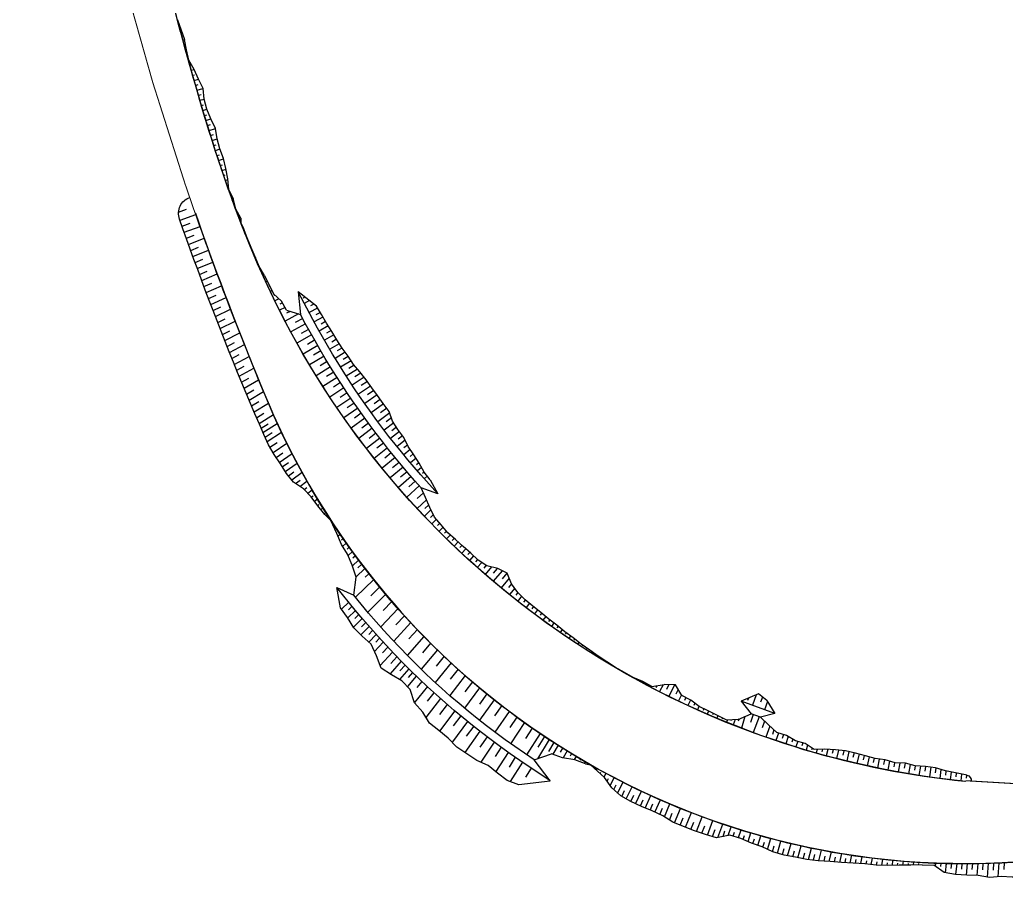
# Model space of a CAD drawing. Header units: metres. Extents: x 288738 to 324331, y 7399322 to 7465117.
# Drawn here: x 298896.9 to 299365.4, y 7449497.5 to 7449917.1 of the extents above; entities that cross this region are included whole.
import ezdxf

# ---------------------------------------------------------------- set-up
doc = ezdxf.new("R2010")
doc.units = ezdxf.units.M
doc.header["$LTSCALE"] = 10
for name, color, linetype in [('F-HZ-ATERRO-TALUDE', 110, 'Continuous'), ('F-HZ-MUROS', 210, 'Continuous'), ('F-HZ-PIANO-CORTE', 10, 'Continuous'), ('F-HZ-TALUDE', 2, 'Continuous')]:
    doc.layers.add(name, color=color, linetype=linetype)

msp = doc.modelspace()

# ---------------------------------------------------------------- linework, layer by layer
at = {"layer": 'F-HZ-ATERRO-TALUDE', "linetype": 'Continuous', "lineweight": -3}
for p, q in [((298974.36, 7449907.384), (298975.173, 7449907.607)), ((298975.02, 7449904.984), (298975.313, 7449905.064)), ((298975.68, 7449902.583), (298976.044, 7449902.684)), ((298976.348, 7449900.177), (298976.47, 7449900.211)), ((298977.015, 7449897.776), (298977.187, 7449897.823)), ((298977.668, 7449895.448), (298978.06, 7449895.558)), ((298978.322, 7449893.117), (298979.716, 7449893.511)), ((298978.999, 7449890.734), (298979.863, 7449890.979)), ((298979.676, 7449888.349), (298981.74, 7449888.938)), ((298980.359, 7449885.979), (298981.599, 7449886.336)), ((298981.041, 7449883.608), (298983.939, 7449884.448)), ((298981.733, 7449881.239), (298982.975, 7449881.602)), ((298982.425, 7449878.872), (298984.486, 7449879.479)), ((298983.137, 7449876.473), (298984.122, 7449876.766)), ((298983.849, 7449874.074), (298985.735, 7449874.638)), ((298984.569, 7449871.69), (298985.64, 7449872.013)), ((298985.29, 7449869.305), (298987.688, 7449870.036)), ((298986.02, 7449866.93), (298987.376, 7449867.347)), ((298986.752, 7449864.553), (298989.763, 7449865.488)), ((298987.496, 7449862.181), (298988.84, 7449862.602)), ((298988.24, 7449859.809), (298990.615, 7449860.562)), ((298989.004, 7449857.422), (298990.155, 7449857.791)), ((298989.769, 7449855.035), (298992.008, 7449855.76)), ((298990.548, 7449852.653), (298991.704, 7449853.031)), ((298991.328, 7449850.271), (298993.688, 7449851.052)), ((298992.12, 7449847.901), (298993.198, 7449848.262)), ((298992.913, 7449845.535), (298994.842, 7449846.188)), ((298993.714, 7449843.195), (298994.483, 7449843.458)), ((298994.514, 7449840.862), (298995.641, 7449841.253)), ((298995.318, 7449838.568), (298995.597, 7449838.666)), ((298996.123, 7449836.274), (298996.193, 7449836.298)), ((298996.961, 7449833.939), (298997.145, 7449834.005)), ((298997.802, 7449831.602), (298998.455, 7449831.84)), ((298998.537, 7449829.606), (298998.91, 7449829.743)), ((298999.393, 7449827.282), (298999.416, 7449827.291)), ((299000.268, 7449824.964), (299000.611, 7449825.094)), ((299001.144, 7449822.643), (299001.471, 7449822.768)), ((299046.274, 7449676.877), (299045.923, 7449676.581)), ((299047.662, 7449674.798), (299047.334, 7449674.518)), ((299049.066, 7449672.729), (299048.026, 7449671.833)), ((299050.485, 7449670.671), (299049.738, 7449670.019)), ((299051.916, 7449668.621), (299050.108, 7449667.027)), ((299053.365, 7449666.584), (299052.418, 7449665.739)), ((299054.822, 7449664.552), (299052.757, 7449662.69)), ((299057.784, 7449660.524), (299054.851, 7449657.82)), ((299056.302, 7449662.537), (299055.058, 7449661.403)), ((299060.803, 7449656.539), (299056.562, 7449652.539)), ((299059.294, 7449658.531), (299057.499, 7449656.858)), ((299064.968, 7449651.236), (299056.361, 7449642.875)), ((299062.716, 7449654.029), (299060.922, 7449652.356)), ((299067.796, 7449647.736), (299063.534, 7449643.512)), ((299070.671, 7449644.274), (299062.233, 7449635.742)), ((299073.592, 7449640.852), (299069.416, 7449636.544)), ((299053.159, 7449640.498), (299049.717, 7449637.162)), ((299056.311, 7449636.617), (299052.714, 7449633.055)), ((299054.734, 7449638.557), (299052.978, 7449636.837)), ((299076.555, 7449637.465), (299068.288, 7449628.766)), ((299059.518, 7449632.781), (299055.404, 7449628.618)), ((299057.915, 7449634.699), (299055.986, 7449632.769)), ((299079.558, 7449634.113), (299075.468, 7449629.723)), ((299062.778, 7449628.99), (299058.87, 7449624.951)), ((299061.146, 7449630.884), (299059.128, 7449628.821)), ((299064.428, 7449627.112), (299062.571, 7449625.172)), ((299082.601, 7449630.799), (299074.509, 7449621.937)), ((299085.684, 7449627.521), (299081.682, 7449623.05)), ((299066.087, 7449625.242), (299062.604, 7449621.564)), ((299067.758, 7449623.383), (299065.974, 7449621.478)), ((299088.81, 7449624.284), (299080.896, 7449615.264)), ((299069.446, 7449621.538), (299065.349, 7449617.119)), ((299071.637, 7449619.169), (299069.208, 7449616.512)), ((299095.189, 7449617.936), (299087.456, 7449608.76)), ((299091.98, 7449621.091), (299088.068, 7449616.541)), ((299073.85, 7449616.821), (299068.088, 7449610.43)), ((299075.94, 7449614.644), (299073.045, 7449611.392)), ((299098.435, 7449614.82), (299094.614, 7449610.194)), ((299078.042, 7449612.479), (299072.731, 7449606.435)), ((299081.615, 7449608.892), (299077.214, 7449603.773)), ((299079.825, 7449610.682), (299077.393, 7449607.884)), ((299101.719, 7449611.743), (299094.169, 7449602.416)), ((299105.039, 7449608.706), (299101.311, 7449604.005)), ((299085.191, 7449605.398), (299081.014, 7449600.433)), ((299083.397, 7449607.138), (299081.308, 7449604.682)), ((299108.4, 7449605.713), (299101.036, 7449596.239)), ((299090.45, 7449600.409), (299084.343, 7449592.917)), ((299087.811, 7449602.893), (299085.401, 7449599.983)), ((299115.238, 7449599.862), (299108.063, 7449590.244)), ((299111.802, 7449602.767), (299108.167, 7449597.994)), ((299191.597, 7449602.782), (299191.707, 7449602.992)), ((299193.49, 7449601.771), (299193.761, 7449602.28)), ((299195.7, 7449600.601), (299195.81, 7449600.81)), ((299096.738, 7449594.715), (299089.751, 7449585.821)), ((299093.58, 7449597.546), (299090.377, 7449593.544)), ((299118.709, 7449596.999), (299115.17, 7449592.154)), ((299122.215, 7449594.177), (299115.231, 7449584.419)), ((299099.849, 7449591.982), (299096.13, 7449587.196)), ((299125.754, 7449591.398), (299122.31, 7449586.485)), ((299103.428, 7449588.91), (299096.194, 7449579.336)), ((299106.266, 7449586.606, 727), (299102.694, 7449581.785, 727)), ((299129.33, 7449588.667), (299122.541, 7449578.773)), ((299132.944, 7449585.985), (299129.598, 7449581.004)), ((299109.541, 7449583.839, 727), (299102.307, 7449574.265, 727)), ((299112.456, 7449581.637, 1454), (299108.884, 7449576.816, 1454)), ((299136.588, 7449583.346), (299129.996, 7449573.32)), ((299140.265, 7449580.752), (299137.018, 7449575.706)), ((299115.392, 7449579.213), (299108.275, 7449569.125)), ((299118.792, 7449576.606), (299115.375, 7449571.669)), ((299143.972, 7449578.201), (299137.579, 7449568.046)), ((299148.209, 7449575.369), (299142.712, 7449566.186)), ((299146.047, 7449576.807), (299142.879, 7449571.712)), ((299122.218, 7449574.034), (299115.803, 7449564.581)), ((299125.528, 7449571.6), (299122.569, 7449567.158)), ((299150.47, 7449573.895), (299147.905, 7449569.608)), ((299152.543, 7449572.564), (299149.977, 7449568.278)), ((299154.659, 7449571.233), (299153.539, 7449569.338)), ((299128.87, 7449569.212), (299122.877, 7449560.041)), ((299132.214, 7449566.877), (299129.209, 7449562.19)), ((299156.777, 7449569.905), (299154.872, 7449566.641)), ((299158.914, 7449568.607), (299158.219, 7449567.402)), ((299161.05, 7449567.308), (299160.166, 7449565.755)), ((299163.204, 7449566.039), (299162.886, 7449565.473)), ((299135.58, 7449564.573), (299129.788, 7449555.366)), ((299139.713, 7449561.756, 726), (299137.002, 7449557.396, 726)), ((299165.359, 7449564.772), (299164.942, 7449564.02)), ((299331.803, 7449516.611), (299331.624, 7449515.15)), ((299334.302, 7449516.529), (299334.124, 7449515.014)), ((299336.801, 7449516.454), (299336.309, 7449512.051)), ((299339.3, 7449516.409), (299339.048, 7449514.034)), ((299341.8, 7449516.366), (299341.287, 7449511.268)), ((299344.3, 7449516.359), (299344.049, 7449513.717)), ((299346.8, 7449516.352), (299346.311, 7449510.882)), ((299349.3, 7449516.378), (299349.065, 7449513.576)), ((299351.8, 7449516.408), (299351.352, 7449510.679)), ((299354.299, 7449516.466), (299354.077, 7449513.414)), ((299356.798, 7449516.534), (299356.357, 7449509.957)), ((299359.296, 7449516.623), (299359.09, 7449513.261)), ((299361.794, 7449516.728), (299361.421, 7449510.102)), ((299364.418, 7449516.857), (299364.248, 7449513.504))]:
    msp.add_line(p, q, dxfattribs=at)
at = {"layer": 'F-HZ-MUROS', "linetype": 'Continuous', "lineweight": -3, "const_width": 0.5}
msp.add_lwpolyline([(298980.165, 7449825.183), (298975.363, 7449839.204), (298960.051, 7449887.304), (298946.426, 7449935.553), (298933.501, 7449983.854), (298920.616, 7450032.165), (298907.727, 7450080.475), (298897.111, 7450120.488)], dxfattribs=at)
msp.add_lwpolyline([(299346.017, 7449555.736, 0.0458274), (299444.067, 7449555.971, 0.0458274)], format="xyb", dxfattribs=at)
at = {"layer": 'F-HZ-PIANO-CORTE'}
for p, q in [((298972.312, 7449825.791), (298976.071, 7449827.159)), ((298972.972, 7449821.933), (298980.487, 7449824.676)), ((298973.976, 7449819.065), (298977.727, 7449820.455)), ((298974.986, 7449816.198), (298982.474, 7449819.015)), ((298976, 7449813.331), (298979.737, 7449814.758)), ((299003.178, 7449818.051), (299003.069, 7449818.008)), ((299004.019, 7449815.696), (299003.885, 7449815.642)), ((298977.024, 7449810.466), (298984.482, 7449813.361)), ((299004.872, 7449813.345), (299004.842, 7449813.333)), ((299005.878, 7449811.056), (299005.759, 7449811.007)), ((298978.051, 7449807.602), (298981.772, 7449809.069)), ((298979.086, 7449804.74), (298986.512, 7449807.715)), ((299006.883, 7449808.767), (299006.796, 7449808.731)), ((299007.877, 7449806.474), (299007.678, 7449806.39)), ((298980.126, 7449801.878), (298983.831, 7449803.387)), ((298981.172, 7449799.018), (298988.564, 7449802.077)), ((299008.868, 7449804.18), (299008.76, 7449804.134)), ((299009.834, 7449801.875), (299009.645, 7449801.793)), ((298982.226, 7449796.16), (298985.913, 7449797.71)), ((298983.284, 7449793.302), (298990.639, 7449796.447)), ((299010.854, 7449799.594), (299010.748, 7449799.548)), ((299012.117, 7449797.421), (299011.66, 7449797.217)), ((298984.35, 7449790.446), (298988.019, 7449792.041)), ((298985.421, 7449787.592), (298992.738, 7449790.826)), ((299014.494, 7449792.984), (299013.743, 7449792.622)), ((299015.572, 7449790.743), (299015.226, 7449790.576)), ((298986.499, 7449784.739), (298990.147, 7449786.379)), ((299016.677, 7449788.515), (299015.847, 7449788.109)), ((299018.035, 7449786.415), (299017.472, 7449786.144)), ((298987.583, 7449781.887), (298994.859, 7449785.213)), ((299019.962, 7449784.583), (299018.003, 7449783.625)), ((299021.634, 7449782.637), (299020.37, 7449782.009)), ((299032.33, 7449785.385), (299031.469, 7449784.924)), ((299034.454, 7449783.721), (299031.973, 7449782.412)), ((299036.585, 7449782.051), (299034.998, 7449781.202)), ((298988.672, 7449779.037), (298992.299, 7449780.723)), ((298989.77, 7449776.189), (298997.002, 7449779.609)), ((299022.853, 7449780.471), (299020.226, 7449779.147)), ((299029.218, 7449777.478), (299022.844, 7449774.036)), ((299025.332, 7449778.646), (299023.557, 7449777.704)), ((299038.335, 7449780.187), (299034.289, 7449778.053)), ((299039.615, 7449778.069), (299037.539, 7449776.957)), ((298990.872, 7449773.34), (298994.476, 7449775.075)), ((298991.982, 7449770.494), (298999.166, 7449774.013)), ((299032.64, 7449772.64), (299025.601, 7449768.839)), ((299031.256, 7449775.236), (299027.723, 7449773.361)), ((299040.876, 7449775.942), (299036.649, 7449773.646)), ((299042.122, 7449773.809), (299039.985, 7449772.63)), ((298993.098, 7449767.65), (298996.678, 7449769.434)), ((298994.218, 7449764.808), (299001.353, 7449768.426)), ((299035.477, 7449767.487), (299028.494, 7449763.583)), ((299034.051, 7449770.059), (299030.546, 7449768.133)), ((299043.407, 7449771.698), (299039.064, 7449769.268)), ((299045.991, 7449767.489), (299041.534, 7449764.92)), ((299044.713, 7449769.601), (299042.502, 7449768.345)), ((298995.347, 7449761.969), (298998.901, 7449763.802)), ((298996.478, 7449759.131), (299003.562, 7449762.848)), ((299036.919, 7449764.923), (299033.442, 7449762.945)), ((299048.566, 7449763.278), (299044.058, 7449760.604)), ((299047.258, 7449765.371), (299045.021, 7449764.064)), ((298997.618, 7449756.297), (299001.147, 7449758.18)), ((299038.386, 7449762.374), (299031.461, 7449758.368)), ((299039.865, 7449759.831), (299036.418, 7449757.803)), ((299051.369, 7449759.209), (299046.636, 7449756.32)), ((299049.88, 7449761.19), (299047.608, 7449759.822)), ((298998.763, 7449753.465), (299005.795, 7449757.279)), ((299041.367, 7449757.302), (299034.502, 7449753.196)), ((299042.888, 7449754.784), (299039.47, 7449752.706)), ((299054.234, 7449755.186), (299049.267, 7449752.069)), ((299052.858, 7449757.231), (299050.399, 7449755.709)), ((299055.641, 7449753.162), (299053.12, 7449751.557)), ((298999.913, 7449750.635), (299003.416, 7449752.566)), ((299001.07, 7449747.808), (299008.049, 7449751.718)), ((299044.42, 7449752.273), (299037.615, 7449748.066)), ((299045.981, 7449749.78), (299042.594, 7449747.652)), ((299057.221, 7449751.251), (299051.951, 7449747.85)), ((299058.816, 7449749.304), (299056.075, 7449747.511)), ((299002.231, 7449744.983), (299005.707, 7449746.962)), ((299003.4, 7449742.162), (299010.326, 7449746.167)), ((299047.553, 7449747.294), (299040.811, 7449742.988)), ((299049.145, 7449744.82), (299045.789, 7449742.643)), ((299060.382, 7449747.344), (299054.734, 7449743.597)), ((299061.944, 7449745.288), (299059.067, 7449743.352)), ((299004.573, 7449739.342), (299008.022, 7449741.368)), ((299005.754, 7449736.525), (299012.623, 7449740.625)), ((299050.757, 7449742.36), (299044.078, 7449737.957)), ((299052.381, 7449739.907), (299049.057, 7449737.681)), ((299063.437, 7449743.187), (299057.661, 7449739.245)), ((299064.985, 7449741.06), (299062.082, 7449739.05)), ((299006.94, 7449733.711), (299010.361, 7449735.784)), ((299008.133, 7449730.9), (299014.947, 7449735.093)), ((299054.031, 7449737.472), (299047.417, 7449732.971)), ((299055.694, 7449735.046), (299052.403, 7449732.771)), ((299066.549, 7449738.945), (299060.707, 7449734.842)), ((299069.566, 7449734.663), (299063.802, 7449730.497)), ((299068.058, 7449736.804), (299065.155, 7449734.736)), ((299009.35, 7449728.1), (299012.743, 7449730.219)), ((299057.373, 7449732.63), (299050.825, 7449728.034)), ((299059.075, 7449730.232), (299055.819, 7449727.91)), ((299072.553, 7449730.438), (299066.916, 7449726.25)), ((299071.151, 7449732.618), (299068.253, 7449730.494)), ((299010.579, 7449725.304), (299017.335, 7449729.589)), ((299011.525, 7449723.105), (299014.917, 7449725.224)), ((299012.38, 7449721.112), (299019.136, 7449725.397)), ((299060.788, 7449727.841), (299054.309, 7449723.149)), ((299062.524, 7449725.466), (299059.302, 7449723.096)), ((299074.471, 7449725.723), (299069.924, 7449722.256)), ((299073.422, 7449728.018), (299070.919, 7449726.134)), ((299013.376, 7449718.88), (299016.78, 7449721.106)), ((299014.335, 7449716.791), (299021.147, 7449721.311)), ((299064.276, 7449723.103), (299057.866, 7449718.317)), ((299066.04, 7449720.749), (299062.853, 7449718.333)), ((299077.188, 7449721.592), (299072.982, 7449718.3)), ((299075.797, 7449723.634), (299073.622, 7449721.954)), ((299015.676, 7449714.131), (299019.045, 7449716.399)), ((299017.145, 7449711.536), (299023.712, 7449716.02)), ((299067.831, 7449718.415), (299061.491, 7449713.536)), ((299069.631, 7449716.089), (299066.479, 7449713.627)), ((299079.884, 7449717.43), (299076.088, 7449714.382)), ((299078.648, 7449719.602), (299076.588, 7449717.969)), ((299018.61, 7449709.191), (299021.775, 7449711.38)), ((299020.141, 7449706.887), (299026.183, 7449711.122)), ((299071.451, 7449713.778), (299065.183, 7449708.807)), ((299073.289, 7449711.482), (299070.173, 7449708.973)), ((299082.293, 7449713.016), (299079.244, 7449710.504)), ((299080.968, 7449715.129), (299079.313, 7449713.783)), ((299083.723, 7449710.986), (299082.28, 7449709.781)), ((299021.559, 7449704.732), (299024.462, 7449706.792)), ((299022.972, 7449702.574), (299028.558, 7449706.587)), ((299075.137, 7449709.194), (299068.943, 7449704.131)), ((299077.012, 7449706.927), (299073.933, 7449704.373)), ((299085.077, 7449708.887), (299082.448, 7449706.665)), ((299086.413, 7449706.769), (299085.238, 7449705.763)), ((299024.459, 7449700.568), (299027.096, 7449702.485)), ((299026.032, 7449698.626), (299030.924, 7449702.222)), ((299078.897, 7449704.669), (299072.777, 7449699.516)), ((299080.798, 7449702.424), (299077.757, 7449699.826)), ((299087.644, 7449704.553), (299085.699, 7449702.867)), ((299088.867, 7449702.322), (299088.102, 7449701.65)), ((299027.826, 7449696.924), (299029.963, 7449698.513)), ((299029.903, 7449695.531), (299033.257, 7449698.053)), ((299082.72, 7449700.198), (299076.676, 7449694.956)), ((299084.652, 7449697.979), (299081.649, 7449695.337)), ((299090.4, 7449700.357), (299088.998, 7449699.11)), ((299031.918, 7449694.066), (299033.177, 7449695.023)), ((299033.666, 7449692.278), (299035.691, 7449693.836)), ((299086.606, 7449695.781), (299080.639, 7449690.451)), ((299088.563, 7449692.478), (299085.56, 7449689.835)), ((299035.399, 7449690.479), (299036.175, 7449691.082)), ((299036.842, 7449688.437), (299038.247, 7449689.543)), ((299090.065, 7449689.128), (299085.601, 7449684.995)), ((299038.284, 7449686.395), (299038.915, 7449686.897)), ((299039.842, 7449684.44), (299040.873, 7449685.27)), ((299041.409, 7449682.492), (299041.807, 7449682.816)), ((299092.147, 7449684.314), (299089.021, 7449681.347)), ((299091.084, 7449686.708), (299089.195, 7449684.937)), ((299093.256, 7449681.948), (299092.001, 7449680.744)), ((299094.664, 7449679.86), (299092.485, 7449677.741)), ((299096.334, 7449678.022), (299095.283, 7449676.988)), ((299097.947, 7449676.126), (299095.992, 7449674.178)), ((299099.52, 7449674.186), (299098.641, 7449673.299)), ((299101.272, 7449672.423), (299099.543, 7449670.658)), ((299103.131, 7449670.771), (299102.232, 7449669.842)), ((299105.005, 7449669.136), (299103.136, 7449667.181)), ((299106.885, 7449667.51), (299105.916, 7449666.484)), ((299108.739, 7449665.857), (299106.771, 7449663.748)), ((299110.581, 7449664.193), (299109.591, 7449663.12)), ((299112.415, 7449662.521), (299110.448, 7449660.36)), ((299114.247, 7449660.845), (299113.273, 7449659.762)), ((299116.299, 7449659.418), (299114.166, 7449657.017)), ((299118.401, 7449658.053), (299117.219, 7449656.706)), ((299120.974, 7449657.238), (299117.924, 7449653.719)), ((299123.618, 7449656.525), (299121.716, 7449654.304)), ((299125.953, 7449655.471), (299121.722, 7449650.467)), ((299129.363, 7449651.873), (299125.56, 7449647.262)), ((299128.246, 7449654.378), (299125.939, 7449651.616)), ((299130.41, 7449649.257), (299128.949, 7449647.465)), ((299131.914, 7449647.184), (299129.436, 7449644.104)), ((299133.438, 7449645.121), (299132.411, 7449643.829)), ((299135.195, 7449643.343), (299133.35, 7449640.993)), ((299136.966, 7449641.578), (299136.142, 7449640.514)), ((299138.889, 7449640.003), (299137.302, 7449637.93)), ((299140.813, 7449638.43), (299140.051, 7449637.421)), ((299142.747, 7449636.867), (299141.291, 7449634.915)), ((299144.684, 7449635.306), (299143.99, 7449634.364)), ((299146.628, 7449633.754), (299145.316, 7449631.949)), ((299148.577, 7449632.205), (299147.958, 7449631.343)), ((299150.54, 7449630.673), (299149.377, 7449629.033)), ((299152.49, 7449629.12), (299151.954, 7449628.355)), ((299154.402, 7449627.511), (299153.473, 7449626.166)), ((299156.347, 7449625.942), (299155.94, 7449625.346)), ((299158.362, 7449624.475), (299157.604, 7449623.349)), ((299160.362, 7449622.983), (299160.022, 7449622.47)), ((299162.335, 7449621.445), (299161.769, 7449620.582)), ((299164.332, 7449619.942), (299164.098, 7449619.58)), ((299166.368, 7449618.495), (299165.967, 7449617.867)), ((299168.411, 7449617.057), (299168.245, 7449616.792)), ((299170.465, 7449615.632), (299170.198, 7449615.203)), ((299172.542, 7449614.242), (299172.434, 7449614.066)), ((299174.642, 7449612.889), (299174.461, 7449612.59)), ((299176.737, 7449611.525), (299176.671, 7449611.414)), ((299178.826, 7449610.149), (299178.756, 7449610.03)), ((299180.972, 7449608.868), (299180.944, 7449608.819)), ((299183.159, 7449607.657), (299183.081, 7449607.522)), ((299185.324, 7449606.409), (299185.29, 7449606.349)), ((299187.477, 7449605.138), (299187.437, 7449605.067)), ((299199.368, 7449600.81), (299199.006, 7449600.077)), ((299202.375, 7449601.322), (299200.749, 7449598.028)), ((299205.148, 7449601.361), (299204.03, 7449599.13)), ((299207.863, 7449601.282), (299205.149, 7449595.782)), ((299209.547, 7449599.114), (299208.472, 7449596.9)), ((299211.054, 7449596.539), (299209.646, 7449593.596)), ((299213.162, 7449595.195), (299212.534, 7449593.862)), ((299215.347, 7449594.006), (299214.169, 7449591.465)), ((299242.944, 7449594.969), (299242.506, 7449593.792)), ((299246.646, 7449596.526), (299244.817, 7449591.547)), ((299249.61, 7449595.475), (299248.676, 7449592.967)), ((299217.392, 7449592.508), (299216.918, 7449591.467)), ((299219.434, 7449590.984), (299218.718, 7449589.39)), ((299221.676, 7449589.899), (299221.34, 7449589.139)), ((299251.92, 7449593.296), (299250.501, 7449589.432)), ((299223.922, 7449588.822), (299223.292, 7449587.37)), ((299226.149, 7449587.696), (299225.87, 7449587.042)), ((299228.38, 7449586.573), (299227.891, 7449585.408)), ((299230.633, 7449585.5), (299230.417, 7449584.976)), ((299232.945, 7449584.567), (299232.513, 7449583.501)), ((299234.756, 7449584.665), (299234.542, 7449584.129)), ((299236.677, 7449584.77), (299235.669, 7449582.24)), ((299238.452, 7449585.045), (299238.026, 7449583.973)), ((299245.224, 7449587.128), (299243.817, 7449583.383)), ((299247.981, 7449586.102), (299245.222, 7449578.593)), ((299250.572, 7449584.036), (299249.472, 7449580.891)), ((299253.056, 7449581.679), (299251.223, 7449576.441)), ((299255.026, 7449579.822), (299254.306, 7449577.723)), ((299257.137, 7449578.342), (299255.952, 7449574.819)), ((299259.503, 7449577.607), (299258.914, 7449575.819)), ((299261.807, 7449576.681), (299260.701, 7449573.254)), ((299264.017, 7449575.45), (299263.55, 7449573.972)), ((299266.302, 7449574.441), (299265.469, 7449571.748)), ((299268.68, 7449573.727), (299268.27, 7449572.372)), ((299270.952, 7449572.656), (299270.255, 7449570.299)), ((299273.115, 7449571.191), (299272.885, 7449570.394)), ((299275.521, 7449570.549), (299275.057, 7449568.91)), ((299278.136, 7449570.663), (299277.8, 7449569.45)), ((299280.693, 7449570.605), (299279.877, 7449567.578)), ((299283.209, 7449570.416), (299282.751, 7449568.674)), ((299285.714, 7449570.207), (299284.712, 7449566.306)), ((299288.21, 7449569.986), (299287.673, 7449567.838)), ((299290.653, 7449569.563), (299289.563, 7449565.092)), ((299293.068, 7449569.035), (299292.53, 7449566.77)), ((299295.464, 7449568.426), (299294.427, 7449563.938)), ((299297.853, 7449567.782), (299297.358, 7449565.581)), ((299300.24, 7449567.123), (299299.306, 7449562.842)), ((299302.627, 7449566.459), (299302.188, 7449564.386)), ((299305.068, 7449566.046), (299304.197, 7449561.807)), ((299307.521, 7449565.698), (299307.084, 7449563.502)), ((299170.638, 7449560.819), (299171.031, 7449561.551)), ((299309.905, 7449565.004), (299309.101, 7449560.831)), ((299312.28, 7449564.244), (299311.918, 7449562.302)), ((299314.77, 7449564.101), (299314.016, 7449559.914)), ((299317.271, 7449564.039), (299316.874, 7449561.756)), ((299319.682, 7449563.471), (299318.942, 7449559.058)), ((299322.088, 7449562.863), (299321.748, 7449560.754)), ((299324.566, 7449562.695), (299323.878, 7449558.262)), ((299327.042, 7449562.534), (299326.695, 7449560.207)), ((299329.484, 7449562.154), (299328.824, 7449557.526)), ((299331.923, 7449561.752), (299331.611, 7449559.463)), ((299334.321, 7449561.024), (299333.778, 7449556.85)), ((299172.488, 7449559.137), (299172.819, 7449559.764)), ((299174.337, 7449557.455), (299175.266, 7449559.233)), ((299175.833, 7449555.457), (299176.538, 7449556.821)), ((299177.299, 7449553.431), (299179.199, 7449557.154)), ((299336.727, 7449560.32), (299336.492, 7449558.424)), ((299339.163, 7449559.821), (299338.74, 7449556.234)), ((299341.601, 7449559.332), (299341.412, 7449557.638)), ((299344.049, 7449558.9), (299343.709, 7449555.679)), ((299346.495, 7449558.431), (299346.345, 7449556.926)), ((299178.946, 7449551.569), (299180.088, 7449553.835)), ((299180.801, 7449549.893), (299183.352, 7449555.021)), ((299184.888, 7449547.063), (299187.696, 7449552.861)), ((299182.714, 7449548.297), (299184.1, 7449551.12)), ((299187.062, 7449545.829), (299188.484, 7449548.804)), ((299189.335, 7449544.788), (299192.134, 7449550.728)), ((299193.908, 7449542.768), (299196.604, 7449548.654)), ((299191.611, 7449543.753), (299192.987, 7449546.716)), ((299196.212, 7449541.797), (299197.53, 7449544.717)), ((299198.489, 7449540.767), (299201.103, 7449546.64)), ((299200.765, 7449539.682), (299202.073, 7449542.666)), ((299202.99, 7449538.505), (299205.656, 7449544.676)), ((299207.822, 7449535.693), (299210.704, 7449542.588)), ((299205.366, 7449537.019), (299206.77, 7449540.323)), ((299210.425, 7449534.687), (299211.839, 7449538.129)), ((299213.022, 7449533.667), (299215.809, 7449540.567)), ((299218.259, 7449531.626), (299220.982, 7449538.61)), ((299215.628, 7449532.612), (299217.011, 7449536.096)), ((299220.861, 7449530.771), (299222.186, 7449534.23)), ((299223.473, 7449529.946), (299226.045, 7449536.782)), ((299228.378, 7449528.784), (299230.704, 7449535.172)), ((299233.296, 7449529.686), (299234.762, 7449533.832)), ((299225.918, 7449529.224), (299227.165, 7449532.592)), ((299230.837, 7449529.235), (299231.782, 7449531.869)), ((299235.721, 7449529.356), (299236.374, 7449531.234)), ((299238.131, 7449528.692), (299239.388, 7449532.37)), ((299240.48, 7449527.855), (299241.116, 7449529.752)), ((299242.768, 7449526.848), (299244.118, 7449530.945)), ((299247.423, 7449525.03), (299248.87, 7449529.584)), ((299252.028, 7449523.093), (299253.618, 7449528.294)), ((299245.075, 7449525.887), (299245.781, 7449528.07)), ((299249.762, 7449524.15), (299250.506, 7449526.535)), ((299254.293, 7449522.036), (299255.138, 7449524.852)), ((299256.685, 7449521.319), (299258.376, 7449527.07)), ((299259.092, 7449520.642), (299259.932, 7449523.558)), ((299261.531, 7449520.102), (299263.169, 7449525.906)), ((299266.44, 7449519.154), (299267.97, 7449524.809)), ((299271.363, 7449518.284), (299272.786, 7449523.777)), ((299263.984, 7449519.621), (299264.776, 7449522.485)), ((299268.899, 7449518.703), (299269.638, 7449521.495)), ((299273.84, 7449517.947), (299274.517, 7449520.62)), ((299276.319, 7449517.629), (299277.602, 7449522.813)), ((299278.817, 7449517.521), (299279.403, 7449519.946)), ((299281.314, 7449517.412), (299282.381, 7449521.928)), ((299283.804, 7449517.193), (299284.302, 7449519.353)), ((299286.293, 7449516.956), (299287.225, 7449521.101)), ((299291.284, 7449516.657), (299292.07, 7449520.341)), ((299296.276, 7449516.374), (299296.937, 7449519.645)), ((299301.255, 7449515.934), (299301.843, 7449519.012)), ((299288.787, 7449516.789), (299289.217, 7449518.752)), ((299293.78, 7449516.52), (299294.14, 7449518.252)), ((299298.769, 7449516.199), (299299.075, 7449517.757)), ((299303.742, 7449515.679), (299304.022, 7449517.195)), ((299306.238, 7449515.544), (299306.759, 7449518.445)), ((299308.734, 7449515.409), (299308.975, 7449516.794)), ((299311.233, 7449515.47), (299311.65, 7449517.949)), ((299313.731, 7449515.557), (299313.908, 7449516.64)), ((299316.23, 7449515.613), (299316.531, 7449517.52)), ((299318.73, 7449515.656), (299318.857, 7449516.492)), ((299321.23, 7449515.695), (299321.443, 7449517.156)), ((299323.729, 7449515.73), (299323.819, 7449516.366))]:
    msp.add_line(p, q, dxfattribs=at)
msp.add_lwpolyline([(299241.279, 7449586.265), (299239.619, 7449580.694)], dxfattribs=at)
at = {"layer": 'F-HZ-TALUDE', "linetype": 'Continuous', "lineweight": -3}
for p, q in [((299196.978, 7449600.403), (299192.759, 7449602.865)), ((299251.588, 7449593.837), (299247.771, 7449596.999)), ((299255.42, 7449587.602), (299239.506, 7449593.523)), ((299248.669, 7449585.846), (299244.178, 7449587.517))]:
    msp.add_line(p, q, dxfattribs=at)
for points in [[(299345.972, 7449555.439, -0.2628423), (299015.93, 7449787.914, -0.0082625), (299009.852, 7449801.288, -0.0077514), (299003.818, 7449815.781, -0.0066571), (298998.616, 7449829.366, -0.0060821), (298993.287, 7449844.419, -0.0048975), (298988.814, 7449857.996, -0.0042933), (298983.982, 7449873.622, -0.003073), (298980.138, 7449886.734, -0.0024594), (298975.503, 7449903.22, -0.0012301), (298972.792, 7449913.143, -0.0006151), (298967.424, 7449933.076), (298922.631, 7450100.247, -0.0013053), (298915.953, 7450125.433, -0.0013053)], [(299345.972, 7449555.439, -0.2628333), (299015.936, 7449787.901), (299013.857, 7449792.347), (299011.831, 7449796.805), (299009.852, 7449801.288), (299007.918, 7449805.793), (299006.029, 7449810.321), (299004.182, 7449814.87), (299002.377, 7449819.438), (299000.612, 7449824.026), (298998.886, 7449828.633), (298997.197, 7449833.256), (298995.544, 7449837.897), (298993.925, 7449842.553), (298992.339, 7449847.224), (298990.784, 7449851.909), (298989.258, 7449856.607), (298987.76, 7449861.319), (298986.288, 7449866.042), (298984.84, 7449870.776), (298983.415, 7449875.521), (298982.01, 7449880.276), (298980.625, 7449885.041), (298979.257, 7449889.814), (298977.904, 7449894.595), (298976.565, 7449899.384), (298975.238, 7449904.18), (298973.921, 7449908.983), (298972.613, 7449913.792), (298971.31, 7449918.606)], [(300341.635, 7448915.732, -0.0217981), (300199.774, 7449082.419), (300044.722, 7449281.575, 0.0005333), (300031.612, 7449298.378, 0.0010666), (300025.05, 7449306.733, 0.0021327), (300014.035, 7449320.574, 0.0026651), (300005.138, 7449331.537, 0.0037253), (299994.317, 7449344.526, 0.0042516), (299984.681, 7449355.726, 0.0052884), (299973.669, 7449368.04, 0.0057954), (299963.401, 7449379.024, 0.0067725), (299952.002, 7449390.618, 0.0072369), (299941.061, 7449401.14, 0.1165951), (299745.319, 7449513.023, 0.0072369), (299730.7, 7449517.111, 0.0016572), (299726.85, 7449518.114, 0.112327), (299418.525, 7449523.869, -0.3586726), (299014.513, 7449736.108, -0.0158618), (298980.294, 7449825.228, -0.0158618)]]:
    msp.add_lwpolyline(points, format="xyb", dxfattribs=at)
for points in [[(299012.449, 7449795.446), (299010.455, 7449799.921), (299008.508, 7449804.42), (299006.605, 7449808.941), (299004.745, 7449813.483), (299002.927, 7449818.046), (299001.15, 7449822.628), (298999.412, 7449827.228), (298997.802, 7449831.602), (298997.712, 7449831.847), (298996.048, 7449836.482), (298994.419, 7449841.133), (298992.823, 7449845.8), (298991.258, 7449850.481), (298989.723, 7449855.175), (298988.217, 7449859.882), (298986.736, 7449864.602), (298985.281, 7449869.333), (298983.849, 7449874.075), (298982.438, 7449878.827), (298981.047, 7449883.588), (298979.674, 7449888.359), (298978.316, 7449893.137), (298976.973, 7449897.924), (298975.643, 7449902.718), (298974.323, 7449907.519), (298973.012, 7449912.326), (298971.707, 7449917.138)], [(299001.806, 7449822.878), (298999.453, 7449827.244), (298998.455, 7449831.84), (298998.344, 7449832.077), (298996.092, 7449836.498), (298995.613, 7449841.547), (298994.795, 7449846.467), (298993.636, 7449851.267), (298991.958, 7449855.898), (298990.594, 7449860.635), (298989.754, 7449865.539), (298987.676, 7449870.062), (298985.735, 7449874.639), (298984.492, 7449879.431), (298983.948, 7449884.429), (298981.735, 7449888.948), (298979.708, 7449893.53), (298977.106, 7449897.961), (298976.013, 7449902.82), (298975.149, 7449907.745)], [(298980.294, 7449825.228), (298981.881, 7449820.692), (298983.574, 7449815.902), (298985.285, 7449811.112), (298987.014, 7449806.323), (298988.762, 7449801.535), (298990.528, 7449796.746), (298992.313, 7449791.956), (298994.117, 7449787.164), (298995.941, 7449782.37), (298997.785, 7449777.571), (298999.651, 7449772.766), (299001.536, 7449767.958), (299003.442, 7449763.148), (299005.368, 7449758.334), (299007.316, 7449753.516), (299009.284, 7449748.692), (299011.275, 7449743.863), (299013.288, 7449739.028), (299015.328, 7449734.187), (299017.433, 7449729.364), (299019.611, 7449724.566), (299021.862, 7449719.795), (299024.186, 7449715.051), (299026.583, 7449710.335), (299029.052, 7449705.65), (299031.593, 7449700.996), (299034.206, 7449696.375), (299036.889, 7449691.787), (299039.644, 7449687.235), (299042.469, 7449682.719), (299045.363, 7449678.241), (299048.327, 7449673.801), (299051.36, 7449669.402), (299054.461, 7449665.044), (299057.629, 7449660.729), (299060.865, 7449656.458), (299064.167, 7449652.231), (299067.534, 7449648.051), (299070.967, 7449643.918), (299074.464, 7449639.834), (299078.024, 7449635.799), (299081.648, 7449631.815), (299085.333, 7449627.883), (299089.08, 7449624.005), (299092.887, 7449620.18), (299096.753, 7449616.411), (299100.679, 7449612.698), (299104.662, 7449609.042), (299108.701, 7449605.445), (299112.797, 7449601.907), (299116.948, 7449598.43), (299121.152, 7449595.014), (299125.41, 7449591.661), (299129.72, 7449588.37), (299134.08, 7449585.144), (299138.49, 7449581.983), (299142.949, 7449578.888), (299147.456, 7449575.86), (299152.009, 7449572.9), (299156.608, 7449570.008), (299161.251, 7449567.186), (299165.936, 7449564.433)], [(299010.679, 7449725.076), (299008.524, 7449729.979), (299006.435, 7449734.901), (299004.373, 7449739.819), (299002.334, 7449744.73), (299000.319, 7449749.637), (298998.326, 7449754.538), (298996.355, 7449759.436), (298994.406, 7449764.331), (298992.478, 7449769.224), (298990.57, 7449774.115), (298988.687, 7449778.996), (298986.827, 7449783.87), (298984.988, 7449788.739), (298983.17, 7449793.605), (298981.373, 7449798.468), (298979.596, 7449803.328), (298977.84, 7449808.186), (298976.102, 7449813.043), (298974.385, 7449817.898), (298972.776, 7449822.494)], [(299013.095, 7449795.738), (299010.621, 7449799.994), (299008.728, 7449804.514), (299006.776, 7449809.012), (299004.801, 7449813.506), (299003.149, 7449818.133)], [(299196.782, 7449600.027), (299192.464, 7449602.315), (299188.173, 7449604.654), (299183.91, 7449607.044), (299179.676, 7449609.484), (299175.472, 7449611.975), (299171.297, 7449614.516), (299167.153, 7449617.106), (299163.04, 7449619.745), (299158.959, 7449622.433), (299154.91, 7449625.169), (299150.894, 7449627.954), (299146.912, 7449630.786), (299142.963, 7449633.665), (299139.049, 7449636.591), (299135.17, 7449639.563), (299131.327, 7449642.582), (299127.52, 7449645.646), (299123.749, 7449648.755), (299120.016, 7449651.909), (299116.321, 7449655.106), (299112.664, 7449658.348), (299109.046, 7449661.633), (299105.467, 7449664.961), (299101.929, 7449668.331), (299098.43, 7449671.743), (299094.972, 7449675.197), (299091.556, 7449678.691), (299088.182, 7449682.226), (299084.85, 7449685.801), (299081.56, 7449689.415), (299078.314, 7449693.068), (299075.112, 7449696.759), (299071.954, 7449700.489), (299068.84, 7449704.255), (299065.772, 7449708.059), (299062.749, 7449711.898), (299059.772, 7449715.774), (299056.841, 7449719.684), (299053.957, 7449723.63), (299051.121, 7449727.609), (299048.331, 7449731.622), (299045.59, 7449735.667), (299042.897, 7449739.745), (299040.253, 7449743.855), (299037.658, 7449747.996), (299035.113, 7449752.167), (299032.617, 7449756.369), (299030.171, 7449760.6), (299027.776, 7449764.86), (299025.432, 7449769.148), (299023.139, 7449773.463), (299020.898, 7449777.806), (299018.709, 7449782.175), (299016.571, 7449786.569), (299014.489, 7449790.996), (299012.449, 7449795.446)], [(299023.583, 7449779.172), (299021.201, 7449783.406), (299017.437, 7449786.984)], [(299095.383, 7449691.925), (299087.332, 7449700.985), (299084.223, 7449704.569), (299081.157, 7449708.189), (299078.135, 7449711.846), (299075.156, 7449715.538), (299072.222, 7449719.265), (299069.332, 7449723.027), (299066.487, 7449726.824), (299063.687, 7449730.653), (299060.933, 7449734.516), (299058.225, 7449738.412), (299055.564, 7449742.339), (299052.95, 7449746.298), (299050.383, 7449750.288), (299047.864, 7449754.307), (299045.393, 7449758.357), (299042.97, 7449762.436), (299040.596, 7449766.543), (299038.271, 7449770.678), (299035.996, 7449774.841), (299029.014, 7449787.981)], [(299087.509, 7449694.764), (299084.326, 7449698.346), (299081.186, 7449701.966), (299078.09, 7449705.622), (299075.037, 7449709.315), (299072.028, 7449713.045), (299069.064, 7449716.81), (299066.145, 7449720.61), (299063.271, 7449724.444), (299060.444, 7449728.312), (299057.662, 7449732.214), (299054.927, 7449736.148), (299052.24, 7449740.115), (299049.599, 7449744.114), (299047.007, 7449748.143), (299044.462, 7449752.204), (299041.966, 7449756.294), (299039.519, 7449760.414), (299037.121, 7449764.562), (299034.773, 7449768.739), (299032.475, 7449772.943), (299030.226, 7449777.175)], [(299091.772, 7449698.598), (299088.862, 7449702.328), (299086.545, 7449706.559), (299084.011, 7449710.577), (299081.298, 7449714.429), (299079.241, 7449718.793), (299076.471, 7449722.57), (299073.955, 7449726.536), (299072.304, 7449731.13), (299069.45, 7449734.814), (299066.78, 7449738.632), (299064.009, 7449742.381), (299061.309, 7449746.182), (299058.387, 7449749.841), (299055.389, 7449753.466), (299052.78, 7449757.347), (299049.94, 7449761.095), (299047.445, 7449765.058), (299045.04, 7449769.077), (299042.561, 7449773.056), (299040.197, 7449777.105), (299037.769, 7449781.125)], [(299041.719, 7449682.107), (299038.394, 7449686.239), (299035.331, 7449690.575), (299031.596, 7449694.395), (299026.916, 7449697.535), (299023.556, 7449701.683), (299020.633, 7449706.147), (299017.682, 7449710.587), (299015.049, 7449715.237), (299012.802, 7449720.128)], [(299188.203, 7449604.709), (299183.996, 7449607.194), (299179.721, 7449609.56), (299175.637, 7449612.249), (299171.531, 7449614.894), (299167.516, 7449617.678), (299163.537, 7449620.508), (299159.681, 7449623.514), (299155.741, 7449626.383), (299152.002, 7449629.531), (299148.165, 7449632.527), (299144.364, 7449635.562), (299140.582, 7449638.617), (299136.824, 7449641.695), (299133.387, 7449645.173), (299130.427, 7449649.215), (299128.387, 7449654.311), (299123.899, 7449656.449), (299118.72, 7449657.846), (299114.608, 7449660.515), (299111.028, 7449663.79), (299107.426, 7449667.042), (299103.75, 7449670.221), (299100.116, 7449673.451), (299097.041, 7449677.243), (299093.777, 7449680.836), (299091.61, 7449685.46), (299089.617, 7449690.192)], [(299056.597, 7449652.432), (299054.764, 7449658.09), (299052.499, 7449663.28), (299049.586, 7449667.845), (299047.525, 7449673.114), (299044.655, 7449679.324)], [(299148.833, 7449555.69), (299134.389, 7449565.371), (299129.769, 7449568.569), (299125.2, 7449571.835), (299120.682, 7449575.167), (299116.216, 7449578.566), (299111.803, 7449582.03), (299107.444, 7449585.558), (299103.141, 7449589.15), (299098.894, 7449592.803), (299094.704, 7449596.518), (299090.573, 7449600.293), (299086.501, 7449604.127), (299082.489, 7449608.02), (299078.538, 7449611.969), (299074.649, 7449615.974), (299070.822, 7449620.034), (299067.059, 7449624.147), (299063.361, 7449628.313), (299059.727, 7449632.531), (299056.16, 7449636.798), (299047.485, 7449647.495)], [(299141.157, 7449565.647), (299136.529, 7449568.751), (299131.95, 7449571.923), (299127.42, 7449575.162), (299122.941, 7449578.468), (299118.514, 7449581.84), (299114.14, 7449585.276), (299109.82, 7449588.776), (299105.555, 7449592.339), (299101.346, 7449595.964), (299097.194, 7449599.649), (299093.099, 7449603.394), (299089.064, 7449607.198), (299085.088, 7449611.06), (299081.173, 7449614.978), (299077.32, 7449618.951), (299073.529, 7449622.979), (299069.801, 7449627.06), (299066.137, 7449631.193), (299062.537, 7449635.377), (299059.004, 7449639.611), (299055.536, 7449643.894)], [(299196.782, 7449600.027), (299201.127, 7449597.791), (299205.499, 7449595.607), (299209.896, 7449593.475), (299214.318, 7449591.395), (299218.765, 7449589.368), (299223.236, 7449587.395), (299227.729, 7449585.474), (299232.246, 7449583.607), (299236.784, 7449581.795), (299241.343, 7449580.036), (299245.923, 7449578.332), (299250.523, 7449576.682), (299255.143, 7449575.087), (299259.781, 7449573.548), (299264.437, 7449572.063), (299269.11, 7449570.635), (299273.8, 7449569.261), (299278.506, 7449567.944), (299283.228, 7449566.683), (299287.964, 7449565.479), (299292.714, 7449564.33), (299297.477, 7449563.239), (299302.253, 7449562.204), (299307.041, 7449561.226), (299311.841, 7449560.305), (299316.65, 7449559.441), (299321.47, 7449558.635), (299326.3, 7449557.886), (299331.137, 7449557.195), (299335.983, 7449556.561), (299340.836, 7449555.985), (299345.695, 7449555.467), (299345.972, 7449555.441)], [(299237.98, 7449584.84), (299232.629, 7449584.549), (299228.223, 7449586.648), (299223.868, 7449588.85), (299219.476, 7449590.953), (299215.491, 7449593.927), (299211.222, 7449596.251), (299208.286, 7449601.27), (299202.969, 7449601.424)], [(299346.681, 7449558.385), (299346.006, 7449558.554), (299341.22, 7449559.4), (299336.459, 7449560.375), (299331.767, 7449561.799), (299326.993, 7449562.542), (299322.149, 7449562.848), (299317.447, 7449564.035), (299312.556, 7449564.155), (299307.916, 7449565.642), (299303.12, 7449566.322), (299298.454, 7449567.62), (299293.784, 7449568.878), (299289.063, 7449569.911), (299284.182, 7449570.342), (299279.263, 7449570.713), (299274.152, 7449570.489), (299269.924, 7449573.353), (299265.275, 7449574.749), (299260.955, 7449577.156), (299256.33, 7449578.593), (299252.475, 7449582.227)], [(299165.577, 7449563.783), (299160.413, 7449565.713), (299154.661, 7449566.677), (299149.36, 7449568.489)], [(299165.936, 7449564.433), (299170.664, 7449561.752), (299175.433, 7449559.142), (299180.24, 7449556.604), (299185.087, 7449554.139), (299189.97, 7449551.748), (299194.889, 7449549.43), (299199.842, 7449547.188), (299204.829, 7449545.021), (299209.847, 7449542.93), (299214.896, 7449540.915), (299219.975, 7449538.977), (299225.081, 7449537.117), (299230.215, 7449535.334), (299235.373, 7449533.63), (299240.555, 7449532.004), (299245.761, 7449530.457), (299250.987, 7449528.99), (299256.233, 7449527.602), (299261.498, 7449526.294), (299266.78, 7449525.066), (299272.078, 7449523.919), (299277.39, 7449522.852), (299282.716, 7449521.866), (299288.053, 7449520.961), (299293.4, 7449520.136), (299298.756, 7449519.393), (299304.12, 7449518.731), (299309.49, 7449518.15), (299314.864, 7449517.65), (299320.242, 7449517.231), (299325.622, 7449516.894), (299331.003, 7449516.637), (299336.383, 7449516.461), (299341.761, 7449516.366), (299347.135, 7449516.351), (299352.505, 7449516.417), (299357.868, 7449516.563), (299363.208, 7449516.788), (299368.528, 7449517.092)], [(299325.467, 7449515.755), (299320.011, 7449515.677), (299314.532, 7449515.584), (299309.012, 7449515.394), (299303.555, 7449515.689), (299298.137, 7449516.266), (299292.653, 7449516.585), (299287.142, 7449516.875), (299281.663, 7449517.397), (299276.097, 7449517.639), (299270.635, 7449518.384), (299265.225, 7449519.378), (299259.821, 7449520.437), (299254.534, 7449521.923), (299249.512, 7449524.267), (299244.359, 7449526.148), (299239.323, 7449528.364), (299234.033, 7449529.821), (299227.781, 7449528.674), (299222.476, 7449530.241), (299217.223, 7449531.967), (299212.102, 7449534.039), (299206.947, 7449536.031), (299202.21, 7449538.992), (299197.231, 7449541.368), (299192.147, 7449543.509), (299187.126, 7449545.793), (299182.321, 7449548.52), (299178.082, 7449552.348), (299174.483, 7449557.323), (299167.901, 7449563.308)], [(299440.988, 7449527.573), (299436.005, 7449525.554), (299430.99, 7449523.603), (299425.937, 7449521.79), (299420.836, 7449520.369), (299415.707, 7449518.978), (299410.565, 7449517.146), (299405.402, 7449514.717), (299400.172, 7449513.343), (299394.905, 7449512.544), (299389.614, 7449512.066), (299384.298, 7449511.234), (299378.954, 7449510.389), (299373.592, 7449509.944), (299368.225, 7449509.927), (299362.858, 7449510.217), (299357.43, 7449509.784), (299352.063, 7449510.652), (299346.648, 7449510.856), (299341.248, 7449511.271), (299335.894, 7449512.117), (299330.883, 7449515.676)]]:
    msp.add_lwpolyline(points, dxfattribs=at)
at = {"layer": 'F-HZ-TALUDE'}
for points in [[(298971.707, 7449917.138), (298975.149, 7449907.745)], [(299001.806, 7449822.878), (299001.926, 7449820.628), (299003.149, 7449818.133)], [(299013.095, 7449795.738), (299017.437, 7449786.984)], [(299037.769, 7449781.125), (299029.014, 7449787.981)], [(299029.014, 7449787.981), (299030.226, 7449777.175)], [(299023.583, 7449779.172), (299030.226, 7449777.175)], [(299012.802, 7449720.128), (299010.679, 7449725.076)], [(299091.772, 7449698.598), (299095.383, 7449691.925)], [(299089.617, 7449690.192), (299087.509, 7449694.764)], [(299095.383, 7449691.925), (299087.509, 7449694.764)], [(299044.633, 7449679.371), (299041.719, 7449682.107)], [(299055.536, 7449643.894), (299056.597, 7449652.432)], [(299049.239, 7449637.81), (299047.485, 7449647.495)], [(299047.485, 7449647.495), (299055.536, 7449643.894)], [(299133.881, 7449553.851), (299128.382, 7449555.887), (299123.757, 7449559.321), (299119.29, 7449562.977), (299114.002, 7449565.409), (299109.172, 7449568.535), (299104.362, 7449571.697), (299100.316, 7449575.905), (299095.899, 7449579.581), (299091.388, 7449583.128), (299088.212, 7449588.351), (299084.406, 7449592.723), (299082.325, 7449599.124), (299078.311, 7449603.133), (299073.339, 7449606.033), (299068.562, 7449609.19), (299066.298, 7449615.11), (299063.71, 7449620.588), (299059.499, 7449624.306), (299055.58, 7449628.328), (299052.588, 7449633.264), (299049.239, 7449637.81)], [(299192.759, 7449602.865), (299188.203, 7449604.709)], [(299196.978, 7449600.403), (299202.969, 7449601.424)], [(299247.771, 7449596.999), (299239.506, 7449593.523)], [(299251.588, 7449593.837), (299255.42, 7449587.602)], [(299237.98, 7449584.84), (299244.178, 7449587.517)], [(299252.475, 7449582.227), (299248.669, 7449585.846)], [(299141.157, 7449565.647), (299149.36, 7449568.489)], [(299148.833, 7449555.69), (299141.157, 7449565.647)], [(299165.577, 7449563.783), (299167.901, 7449563.308)], [(299133.829, 7449553.87), (299148.833, 7449555.69)], [(299325.467, 7449515.755), (299330.883, 7449515.676)]]:
    msp.add_lwpolyline(points, dxfattribs=at)
for points in [[(298972.774, 7449822.499, -0.4150315), (298977.573, 7449832.751, -3.3396174)], [(299346.681, 7449558.385, -0.3683617), (299348.737, 7449555.5, -8.4047665)]]:
    msp.add_lwpolyline(points, format="xyb", dxfattribs=at)
for points, elevation in [([(299239.491, 7449593.529), (299244.178, 7449587.517)], 734), ([(299255.414, 7449587.604), (299248.669, 7449585.846)], 736)]:
    msp.add_lwpolyline(points, dxfattribs=dict(at, elevation=elevation))

doc.saveas('drawing.dxf')
